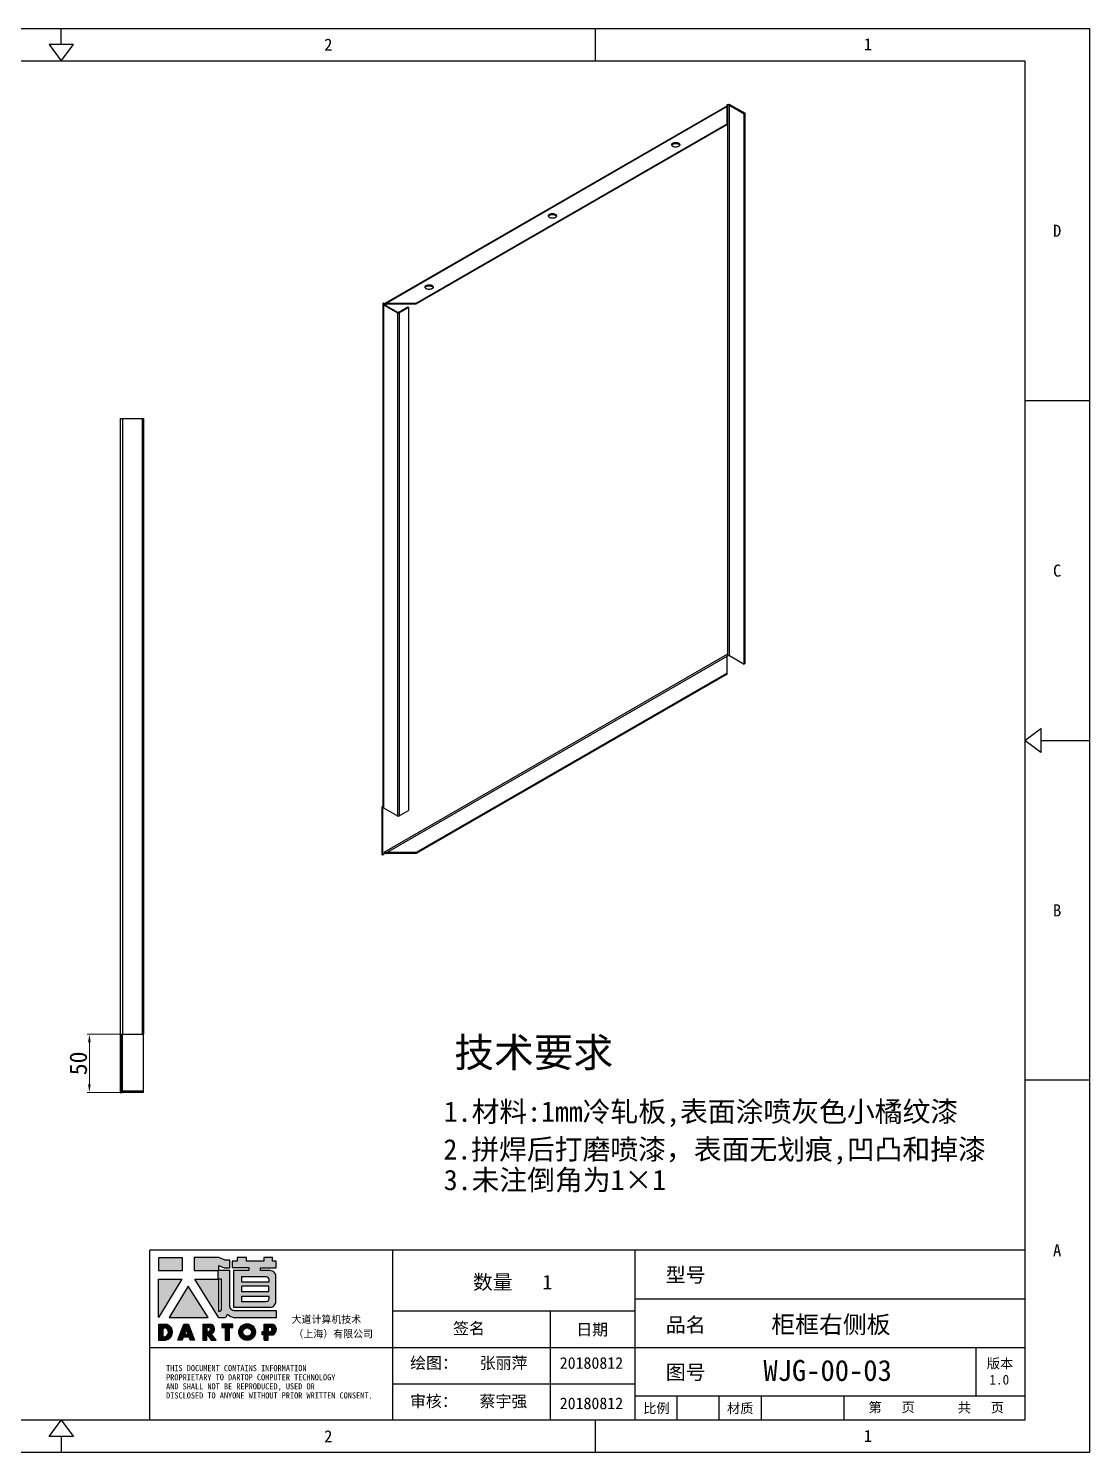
# Model space of a CAD drawing. Header units: millimetres. Extents: x 13106 to 40242, y 18888 to 28426.
# Drawn here: x 31111 to 32023, y 25378 to 26603 of the extents above; entities that cross this region are included whole.
import ezdxf
from ezdxf.enums import TextEntityAlignment as Align

# ---------------------------------------------------------------- set-up
doc = ezdxf.new("R2010")
doc.units = ezdxf.units.MM
doc.header["$PDSIZE"] = -1
for name, color, linetype in [('02___PRT_ALL_AXES', 7, 'Continuous'), ('4', 7, 'Continuous'), ('print', 30, 'Continuous')]:
    doc.layers.add(name, color=color, linetype=linetype)
doc.layers.add('dim', color=2, linetype='Continuous', lineweight=9)
doc.styles.add('Dartop', font='')
doc.styles.add('hzHT', font='simhei.ttf')
doc.styles.get('Dartop').set_extended_font_data('FangSong_GB2312')
doc.dimstyles.new('3', dxfattribs={"dimtxt": 15, "dimasz": 7, "dimexe": 2, "dimexo": 3, "dimgap": 2, "dimtad": 1, "dimzin": 9, "dimdsep": 46, "dimtxsty": 'Standard', "dimcen": 1, "dimadec": 1, "dimazin": 2, "dimtfac": 0.5, "dimtmove": 0, "dimatfit": 3, "dimfxl": 0, "dimtolj": 1, "dimlwd": 9, "dimlwe": 9, "dimarcsym": 0})

# ---------------------------------------------------------------- blocks, each defined once
blk = doc.blocks.new('*D86')
at = {"layer": 'Defpoints', "color": 0, "lineweight": 9, "transparency": 16777216}
for p in [(31200, 25737.4), (31163, 25687.4), (31200.5, 25687.4)]:
    blk.add_point(p, dxfattribs=at)
at = {"layer": 'dim', "color": 0, "lineweight": 9, "transparency": 16777216}
for p, q in [((31197, 25737.4), (31161, 25737.4)), ((31163, 25730.4), (31163, 25694.4)), ((31197.5, 25687.4), (31161, 25687.4))]:
    blk.add_line(p, q, dxfattribs=at)
for points in [[(31161.8, 25730.4), (31164.1, 25730.4), (31163, 25737.4)], [(31161.8, 25694.4), (31164.1, 25694.4), (31163, 25687.4)]]:
    blk.add_solid(points, dxfattribs=at)
at = {"layer": 'dim', "color": 0, "lineweight": 9, "transparency": 16777216, "insert": (31153.5, 25712.4), "char_height": 15, "attachment_point": 5, "rotation": 90}
blk.add_mtext('\\A1;50', dxfattribs=at)
blk = doc.blocks.new('dadao')
for p, q in [((48, 19.2), (44.9, 10.4)), ((44.9, 10.4), (51.2, 10.4)), ((51.2, 10.4), (48, 19.2))]:
    blk.add_line(p, q)
for points in [[(41.8, 121.6), (41.8, 143.7), (-0.4, 143.7), (-0.4, 121.6), (41.8, 121.6)], [(104.8, 122), (104.8, 130.3), (114.1, 126.3), (124.2, 126.3), (124.2, 139.6), (115.9, 139.6), (105.1, 143.9), (61.5, 143.9)], [(61.7, 144), (61.7, 121.3), (103.9, 121.3)], [(113.4, 38.7), (105.1, 38.7), (63, 106.5), (103.9, 106.5), (103.9, 120.9), (103.9, 121.3)], [(109.7, 53.6), (109.7, 106.2), (104.3, 106.2), (104.3, 50.4), (106.6, 50.4)], [(144.6, 94.4), (144.6, 84.8), (192, 84.8), (192, 94.1), (144.9, 94.1)], [(0, 28), (0, 0), (11.8, 0)], [(0.1, 28), (14, 28)], [(76.8, 28.2), (76.8, 0), (84.1, 0), (84.1, 11.1), (91.6, -0.1), (100.3, -0.1), (91.7, 11.1)], [(76.8, 28.2), (90.6, 28.2)], [(120.2, 45), (119.5, 45), (119.5, 44.6)], [(183.7, 0), (183.7, 9.6), (180.6, 9.6), (180.6, 14.9), (183.8, 14.9), (183.8, 28.1), (196.1, 28.1), (196.5, 28.1)], [(7.1, 21.8), (7.1, 6.1), (12, 6.1)], [(7.1, 21.8), (11.4, 21.8)], [(84, 22.7), (84, 15.3), (87.2, 15.3)], [(84, 22.7), (87.3, 22.7)], [(183.7, 0), (190.9, 0), (190.9, 9.6), (198.8, 9.6)], [(194.9, 22.3), (190.8, 22.3), (190.8, 15), (194.4, 15)]]:
    blk.add_lwpolyline(points)
blk.add_lwpolyline([(137.1, 144.2), (137.1, 137.9), (128.3, 137.9), (128.3, 126.5), (157.3, 126.5), (157.3, 121.5), (130.3, 121.5), (130.3, 57.5), (194.4, 57.5, 0.414214), (204.4, 67.5), (204.4, 111.3, 0.414214), (194.4, 121.3), (177.5, 121.3), (177.5, 126.3), (204.7, 126.3), (204.7, 137.7), (198.2, 137.7), (198.2, 143.9), (183.3, 143.9), (183.3, 138), (153, 138), (153, 144.2), (137.1, 144.2)], format="xyb", close=True)
for points in [[(-0.3, 106.2), (40.4, 106.2), (-0.3, 39.7), (-0.3, 106.2)], [(51.7, 94.1), (18.4, 39.3), (86.2, 39.3)], [(43.8, 28.2), (51.8, 28.2), (62.6, -0.1), (55, -0.1), (53.2, 5), (42.9, 5), (41.1, 0), (33.6, 0)], [(110, 28.1), (110, 21.9), (116, 21.9), (116, -0.1), (123.2, -0.1), (123.2, 22), (129.2, 22), (129.2, 28.1), (110, 28.1)]]:
    blk.add_lwpolyline(points, close=True)
for points in [[(104.8, 122), (123.4, 122), (123.4, 60, 0.414214), (131.4, 52), (204.8, 52), (204.8, 39.1), (131.7, 39.1)], [(144.3, 110.8), (144.3, 101.8), (192.3, 101.8), (192.3, 105.5, 0.414214), (187.3, 110.5), (144.3, 110.5)], [(144.6, 77), (144.6, 67.5), (187.6, 67.5, 0.414214), (192.6, 72.5), (192.6, 76.4), (144.6, 76.4)]]:
    blk.add_lwpolyline(points, format="xyb")
for radius in [14.5, 7.44]:
    blk.add_circle((154.2, 14.2), radius)
for centre, radius, start, end in [((99.2, 60.7), 12.6, 305.6399, 325.969), ((9.6, 14.2), 14.4, 278.6604, 72.3203), ((88.6, 19.4), 8.95, 290.6073, 77.2124), ((111.6, 46.7), 8.19, 282.9811, 347.6627), ((136, 61.7), 22.9, 226.7358, 259.3209), ((195.7, 18.6), 9.51, 288.8959, 85.2442), ((8.5, 13.9), 8.49, 294.2143, 69.7177), ((86.4, 19), 3.8, 282.527, 76.7196), ((193.7, 18.7), 3.8, 280.9891, 72.5513)]:
    blk.add_arc(centre, radius, start, end)

msp = doc.modelspace()

# ---------------------------------------------------------------- hatches: boundary and pattern name
for points in [[(31243.186, 25545.139), (31222.357, 25545.139), (31222.357, 25534.257), (31243.186, 25534.257)], [(31242.515, 25526.643), (31222.412, 25526.643), (31222.412, 25493.82)], [(31248.088, 25520.686), (31231.655, 25493.601), (31265.117, 25493.601)], [(31286.364, 25488.06), (31276.854, 25488.06), (31276.854, 25485.043), (31279.821, 25485.043), (31279.821, 25474.171), (31283.374, 25474.171), (31283.374, 25485.05), (31286.364, 25485.05)]]:
    msp.add_hatch(color=0).paths.add_polyline_path(points)
h = msp.add_hatch(color=0)
h.paths.add_polyline_path([(31274.313, 25538.525), (31278.91, 25536.54), (31283.88, 25536.54), (31283.88, 25543.117), (31279.78, 25543.117), (31274.438, 25545.227), (31253.028, 25545.227), (31253.028, 25534.103), (31273.859, 25534.103), (31273.859, 25533.878), (31273.859, 25526.767), (31253.659, 25526.767), (31274.436, 25493.33), (31278.55, 25493.33, 0.27937482), (31281.554, 25496.25), (31281.554, 25496.404), (31281.917, 25496.404, 0.14314537), (31287.581, 25493.522), (31323.685, 25493.522), (31323.685, 25499.863), (31287.427, 25499.863, -0.41421356), (31283.478, 25503.813), (31283.478, 25534.454), (31274.313, 25534.454)])
h.paths.add_polyline_path([(31274.069, 25526.625), (31276.716, 25526.625), (31276.716, 25500.672, -0.08893574), (31275.182, 25499.095), (31274.06, 25499.095)], flags=16)
h = msp.add_hatch(color=0)
h.paths.add_polyline_path([(31323.623, 25542.197), (31320.411, 25542.197), (31320.411, 25545.252), (31313.068, 25545.252), (31313.068, 25542.349), (31298.078, 25542.349), (31298.078, 25545.405), (31290.227, 25545.405), (31290.227, 25542.293), (31285.889, 25542.293), (31285.889, 25536.659), (31300.204, 25536.659), (31300.204, 25534.168), (31286.865, 25534.168), (31286.865, 25502.622), (31318.533, 25502.622, 0.41421356), (31323.47, 25507.558), (31323.47, 25529.162, 0.41421356), (31318.533, 25534.098), (31310.162, 25534.098), (31310.162, 25536.543), (31323.623, 25536.543)])
h.paths.add_polyline_path([(31315.036, 25528.75, -0.41421356), (31317.504, 25526.282), (31317.504, 25524.472), (31293.794, 25524.472), (31293.794, 25528.75)], flags=16)
h.paths.add_polyline_path([(31317.351, 25520.652), (31317.351, 25516.068), (31293.948, 25516.068), (31293.948, 25520.652)], flags=16)
h.paths.add_polyline_path([(31317.657, 25511.942), (31317.657, 25509.979, -0.41421356), (31315.189, 25507.511), (31293.948, 25507.511), (31293.948, 25511.942)], flags=16)
h = msp.add_hatch(color=0)
h.paths.add_polyline_path([(31229.457, 25488.01), (31222.56, 25488.01), (31222.56, 25474.212), (31228.369, 25474.212, 0.79301591)])
h.paths.add_polyline_path([(31228.471, 25477.234), (31226.059, 25477.234), (31226.059, 25484.988), (31228.205, 25484.988, -0.67136089)], flags=16)
h = msp.add_hatch(color=0)
h.paths.add_polyline_path([(31248.14, 25488.124), (31244.204, 25488.124), (31239.142, 25474.197), (31242.871, 25474.197), (31243.748, 25476.665), (31248.799, 25476.665), (31249.695, 25474.167), (31253.453, 25474.167)])
h.paths.add_polyline_path([(31247.833, 25479.325), (31244.704, 25479.325), (31246.24, 25483.702)], flags=16)
h = msp.add_hatch(color=0)
h.paths.add_polyline_path([(31267.271, 25488.114), (31260.488, 25488.114), (31260.488, 25474.189), (31264.072, 25474.189), (31264.072, 25479.71), (31267.756, 25474.14), (31272.088, 25474.14), (31267.848, 25479.675, 0.74405494)])
h.paths.add_polyline_path([(31264.039, 25481.771), (31264.039, 25485.427), (31265.642, 25485.427, -0.79680897), (31265.618, 25481.771)], flags=16)
h = msp.add_hatch(color=0)
h.paths.add_polyline_path([(31291.534, 25481.202, 1), (31305.832, 25481.202, 1)])
h.paths.add_polyline_path([(31302.356, 25481.202, -1), (31295.01, 25481.202, -1)], flags=16)
h = msp.add_hatch(color=0)
h.paths.add_polyline_path([(31319.546, 25488.081), (31319.341, 25488.081), (31313.294, 25488.081), (31313.294, 25481.582), (31311.69, 25481.582), (31311.69, 25478.945), (31313.268, 25478.945), (31313.268, 25474.214), (31316.798, 25474.214), (31316.798, 25478.963), (31320.677, 25478.963, 0.81230381)])
h.paths.add_polyline_path([(31316.746, 25481.6), (31316.746, 25485.235), (31318.755, 25485.235, -0.77821343), (31318.55, 25481.6)], flags=16)

# ---------------------------------------------------------------- linework, layer by layer
at = {"color": 0}
for p, q in [((31138.734, 26588.911), (31138.734, 26602.834)), ((31598.212, 26574.987), (31598.212, 26602.834)), ((30309.879, 26574.987), (31967.59, 26574.987)), ((31967.59, 26574.987), (31967.59, 25405.409)), ((32023.284, 26282.593), (31967.59, 26282.593)), ((31981.513, 25990.198), (32023.284, 25990.198)), ((32023.284, 25697.804), (31967.59, 25697.804)), ((31967.59, 25551.606), (31214.873, 25551.606)), ((31214.873, 25405.409), (31214.873, 25551.606)), ((31423.726, 25551.606), (31423.726, 25405.409)), ((31632.58, 25405.409), (31632.58, 25551.606)), ((31423.726, 25499.393), (31632.58, 25499.393)), ((31559.481, 25499.393), (31559.481, 25405.409)), ((31632.58, 25509.836), (31967.59, 25509.836)), ((31214.873, 25468.065), (31423.726, 25468.065)), ((31423.726, 25468.065), (31967.59, 25468.065)), ((31925.819, 25426.294), (31925.819, 25468.065)), ((31423.726, 25436.737), (31632.58, 25436.737)), ((31632.58, 25426.294), (31967.59, 25426.294)), ((31668.679, 25405.409), (31668.679, 25426.294)), ((31704.779, 25405.409), (31704.779, 25426.294)), ((31741.175, 25405.409), (31741.175, 25426.294)), ((31812.099, 25405.409), (31812.099, 25426.294)), ((31967.59, 25405.409), (30309.879, 25405.409)), ((31598.212, 25377.562), (31598.212, 25405.409)), ((31138.734, 25391.485), (31138.734, 25377.562))]:
    msp.add_line(p, q, dxfattribs=at)
at = {"color": 3, "linetype": 'Continuous'}
for p, q in [((31711.176, 26536.112), (31417.021, 26366.283)), ((31711.469, 26535.605), (31418.728, 26366.592)), ((31711.469, 26535.706), (31711.469, 26537.238)), ((31711.469, 26520.908), (31711.469, 26535.605)), ((31714.298, 26537.238), (31727.026, 26529.889)), ((31727.026, 26056.318), (31727.026, 26529.889)), ((31444.184, 26366.592), (31711.469, 26520.908)), ((31415.314, 26365.775), (31415.314, 25933.029)), ((31415.9, 26364.959), (31415.9, 25932.212)), ((31415.9, 26364.959), (31427.903, 26358.029)), ((31418.728, 26366.592), (31444.184, 26366.592)), ((31427.903, 26358.029), (31427.903, 25925.283)), ((31429.353, 26358.029), (31437.608, 26362.795)), ((31429.353, 26358.029), (31429.353, 25925.283)), ((31437.608, 26362.795), (31437.608, 25930.049)), ((31189.527, 26267.385), (31189.527, 25687.385)), ((31189.527, 26267.385), (31209.527, 26267.385)), ((31191.527, 26267.385), (31191.527, 25737.385)), ((31208.502, 26267.385), (31208.502, 25737.385)), ((31209.527, 26267.385), (31209.527, 25737.385)), ((31711.469, 26047.337), (31444.184, 25893.02)), ((31415.314, 25933.507), (31414.486, 25933.029)), ((31414.486, 25933.029), (31414.486, 25892.204)), ((31415.9, 25932.212), (31427.903, 25925.283)), ((31429.353, 25925.283), (31437.608, 25930.049)), ((31444.184, 25893.02), (31418.728, 25893.02)), ((31190.527, 25737.385), (31209.527, 25737.385)), ((31209.527, 25687.385), (31191.527, 25687.385))]:
    msp.add_line(p, q, dxfattribs=at)
at = {"color": 7, "linetype": 'Continuous'}
for p, q in [((31711.469, 26537.238), (31712.176, 26536.83)), ((31712.176, 26535.197), (31711.469, 26534.788)), ((31711.983, 26535.308), (31711.948, 26535.329)), ((31711.983, 26535.308), (31712.176, 26535.197)), ((31712.176, 26063.258), (31712.176, 26536.83)), ((31714.298, 26537.238), (31713.591, 26536.83)), ((31713.591, 26063.258), (31713.591, 26536.83)), ((31713.591, 26536.83), (31726.319, 26529.481)), ((31727.026, 26529.889), (31726.319, 26529.481)), ((31726.319, 26055.91), (31726.319, 26529.481)), ((31444.184, 26365.775), (31711.469, 26520.092)), ((31711.469, 26520.908), (31711.469, 26520.092)), ((31415.9, 26366.592), (31416.607, 26366.183)), ((31415.9, 26364.959), (31416.607, 26365.367)), ((31416.607, 26366.183), (31416.607, 26365.367)), ((31416.607, 26365.367), (31428.61, 26358.437)), ((31418.728, 26365.775), (31417.314, 26364.959)), ((31418.604, 26366.605), (31418.642, 26365.768)), ((31418.728, 26366.592), (31418.728, 26365.775)), ((31418.728, 26365.775), (31444.184, 26365.775)), ((31427.903, 26358.029), (31428.61, 26358.437)), ((31428.646, 26358.437), (31436.901, 26363.203)), ((31429.353, 26358.029), (31428.646, 26358.437)), ((31437.608, 26362.795), (31436.901, 26363.203)), ((31444.184, 26366.592), (31444.184, 26365.775)), ((31416.607, 25894.245), (31712.176, 26064.891)), ((31418.728, 25893.837), (31711.469, 26062.85)), ((31711.469, 26047.337), (31711.469, 26062.85)), ((31711.508, 26063.048), (31711.48, 26062.901)), ((31711.623, 26063.578), (31712.176, 26063.258)), ((31713.591, 26063.258), (31726.319, 26055.91)), ((31727.026, 26056.318), (31726.319, 26055.91)), ((31711.469, 26048.153), (31444.184, 25893.837)), ((31414.486, 25933.029), (31415.193, 25932.621)), ((31415.39, 25932.734), (31415.193, 25932.621)), ((31415.193, 25932.621), (31415.193, 25891.796)), ((31414.486, 25892.204), (31415.193, 25891.796)), ((31415.193, 25891.796), (31416.607, 25892.612)), ((31416.607, 25894.245), (31416.798, 25894.18)), ((31416.607, 25894.245), (31416.607, 25892.612)), ((31418.604, 25893.039), (31418.642, 25893.832)), ((31444.184, 25893.837), (31418.728, 25893.837)), ((31418.728, 25893.02), (31418.728, 25893.837)), ((31444.184, 25893.02), (31444.184, 25893.837)), ((31189.527, 25737.385), (31190.527, 25737.385)), ((31190.527, 25737.385), (31190.527, 25687.385)), ((31191.527, 25687.385), (31191.527, 25737.385)), ((31209.527, 25687.385), (31209.527, 25737.385)), ((31189.527, 25687.385), (31191.332, 25687.385)), ((31191.419, 25687.388), (31191.473, 25688.386)), ((31209.527, 25688.385), (31191.527, 25688.385))]:
    msp.add_line(p, q, dxfattribs=at)
at = {"color": 0}
for points in [[(31138.734, 26574.987), (31149.177, 26588.911), (31128.292, 26588.911), (31138.734, 26574.987)], [(31967.59, 25990.198), (31981.513, 26000.641), (31981.513, 25979.755), (31967.59, 25990.198)], [(31138.734, 25405.409), (31149.177, 25391.485), (31128.292, 25391.485), (31138.734, 25405.409)]]:
    msp.add_lwpolyline(points, close=True, dxfattribs=at)
at = {"color": 7, "linetype": 'Continuous'}
for points in [[(31711.58, 26535.599), (31711.448, 26535.726), (31711.386, 26535.796)], [(31711.948, 26535.329), (31711.748, 26535.463), (31711.58, 26535.599)]]:
    msp.add_lwpolyline(points, dxfattribs=at)
at = {"color": 3, "linetype": 'Continuous'}
for centre, radius, start, end in [((31708.335, 26534.4), 3.357, 21.02696, 22.301082), ((31418.273, 26364.135), 2.487, 131.212355, 132.127537), ((31418.262, 26364.148), 2.469, 129.282772, 131.212897), ((31418.237, 26364.179), 2.429, 120.024701, 129.293802), ((31418.308, 26363.315), 3.303, 82.689107, 84.85734), ((31416.804, 25933.78), 1.809, 237.258615, 240.019534), ((31419.715, 25897.892), 5.01, 231.628428, 232.059888), ((31419.164, 25896.414), 3.422, 260.585835, 262.689099), ((31191.527, 25689.385), 2, 239.850395, 270)]:
    msp.add_arc(centre, radius, start, end, dxfattribs=at)
at = {"color": 7, "linetype": 'Continuous'}
for centre, radius, start, end in [((31418.851, 26363.118), 2.655, 120.051537, 131.847027), ((31418.946, 26362.633), 3.149, 93.966749, 95.542356), ((31705.01, 26064.193), 6.598, 348.255868, 348.707913), ((31418.505, 25897.056), 3.227, 272.431917, 273.96662), ((31191.527, 25689.385), 1, 180, 270)]:
    msp.add_arc(centre, radius, start, end, dxfattribs=at)
at = {"color": 3, "linetype": 'Continuous'}
for points, knots in [([(31711.176, 26536.112), (31711.183, 26536.116), (31711.211, 26536.095), (31711.243, 26536.056), (31711.295, 26535.978), (31711.329, 26535.917), (31711.348, 26535.88)], [0, 0, 0, 0, 0.08091381, 0.27167346, 0.57889441, 1, 1, 1, 1]), ([(31711.348, 26535.88), (31711.355, 26535.865), (31711.389, 26535.797), (31711.42, 26535.728), (31711.442, 26535.674)], [0, 0, 0, 0, 0.22504804, 1, 1, 1, 1]), ([(31711.469, 26537.238), (31711.67, 26537.354), (31712.137, 26537.523), (31712.884, 26537.604), (31713.63, 26537.523), (31714.097, 26537.354), (31714.298, 26537.238)], [0, 0, 0, 0, 0.23721781, 0.49999947, 0.76278142, 1, 1, 1, 1]), ([(31415.9, 26366.592), (31415.734, 26366.496), (31415.511, 26366.32), (31415.342, 26366.01), (31415.314, 26365.851), (31415.314, 26365.775)], [0, 0, 0, 0, 0.54767561, 0.78156493, 1, 1, 1, 1]), ([(31415.314, 26365.775), (31415.314, 26365.699), (31415.342, 26365.54), (31415.511, 26365.23), (31415.734, 26365.054), (31415.9, 26364.959)], [0, 0, 0, 0, 0.21843461, 0.45232375, 1, 1, 1, 1]), ([(31417.021, 26366.283), (31417.253, 26366.417), (31417.775, 26366.609), (31418.328, 26366.63), (31418.604, 26366.605)], [0, 0, 0, 0, 0.4919993, 1, 1, 1, 1]), ([(31427.903, 26358.029), (31428.118, 26357.905), (31428.628, 26357.806), (31429.138, 26357.905), (31429.353, 26358.029)], [0, 0, 0, 0, 0.50000054, 1, 1, 1, 1]), ([(31415.437, 25932.63), (31415.426, 25932.647), (31415.387, 25932.714), (31415.356, 25932.786), (31415.341, 25932.842)], [0, 0, 0, 0, 0.25839356, 1, 1, 1, 1]), ([(31415.825, 25932.258), (31415.784, 25932.284), (31415.637, 25932.388), (31415.508, 25932.52), (31415.437, 25932.63)], [0, 0, 0, 0, 0.27114373, 1, 1, 1, 1]), ([(31427.903, 25925.283), (31428.118, 25925.158), (31428.628, 25925.06), (31429.138, 25925.158), (31429.353, 25925.283)], [0, 0, 0, 0, 0.50000054, 1, 1, 1, 1]), ([(31416.635, 25893.941), (31416.771, 25893.834), (31417.365, 25893.418), (31418.059, 25893.129), (31418.604, 25893.039)], [0, 0, 0, 0, 0.23860442, 1, 1, 1, 1])]:
    msp.add_open_spline(points, degree=3, knots=knots, dxfattribs=at)
at = {"color": 7, "linetype": 'Continuous'}
for points, knots in [([(31711.532, 26535.033), (31711.527, 26535.018), (31711.507, 26534.954), (31711.491, 26534.888), (31711.48, 26534.837)], [0, 0, 0, 0, 0.22612268, 1, 1, 1, 1]), ([(31711.676, 26535.246), (31711.66, 26535.237), (31711.591, 26535.183), (31711.554, 26535.098), (31711.532, 26535.033)], [0, 0, 0, 0, 0.21416106, 1, 1, 1, 1]), ([(31711.81, 26535.278), (31711.797, 26535.278), (31711.751, 26535.276), (31711.705, 26535.263), (31711.676, 26535.246)], [0, 0, 0, 0, 0.27251961, 1, 1, 1, 1]), ([(31712.176, 26535.197), (31712.109, 26535.219), (31711.989, 26535.256), (31711.864, 26535.278), (31711.81, 26535.278)], [0, 0, 0, 0, 0.56719341, 1, 1, 1, 1]), ([(31712.176, 26536.83), (31712.386, 26536.951), (31712.884, 26537.047), (31713.381, 26536.951), (31713.591, 26536.83)], [0, 0, 0, 0, 0.49999946, 1, 1, 1, 1]), ([(31416.607, 26366.183), (31416.524, 26366.136), (31416.382, 26366.027), (31416.314, 26365.853), (31416.314, 26365.775)], [0, 0, 0, 0, 0.55075167, 1, 1, 1, 1]), ([(31416.314, 26365.775), (31416.314, 26365.697), (31416.382, 26365.524), (31416.524, 26365.415), (31416.607, 26365.367)], [0, 0, 0, 0, 0.44924763, 1, 1, 1, 1]), ([(31712.176, 26064.891), (31711.977, 26064.595), (31711.701, 26063.986), (31711.565, 26063.342), (31711.508, 26063.048)], [0, 0, 0, 0, 0.54310489, 1, 1, 1, 1]), ([(31712.176, 26063.258), (31712.386, 26063.379), (31712.884, 26063.475), (31713.381, 26063.379), (31713.591, 26063.258)], [0, 0, 0, 0, 0.49999946, 1, 1, 1, 1]), ([(31416.798, 25894.18), (31417.069, 25894.086), (31417.667, 25893.89), (31418.301, 25893.817), (31418.642, 25893.832)], [0, 0, 0, 0, 0.45671468, 1, 1, 1, 1])]:
    msp.add_open_spline(points, degree=3, knots=knots, dxfattribs=at)
for points in [[(31417.521, 26365.416), (31417.86, 26365.612), (31418.252, 26365.73), (31418.642, 26365.768)], [(31428.61, 26358.437), (31428.62, 26358.431), (31428.635, 26358.431), (31428.646, 26358.437)]]:
    msp.add_open_spline(points, degree=3, dxfattribs=at)
at = {"color": 3, "linetype": 'Continuous'}
msp.add_open_spline([(31415.341, 25932.842), (31415.323, 25932.902), (31415.314, 25932.966), (31415.314, 25933.029)], degree=3, dxfattribs=at)
at = {"layer": '02___PRT_ALL_AXES', "color": 7, "linetype": 'Continuous'}
for p, q in [((31664.871, 26504.211), (31664.871, 26503.394)), ((31558.806, 26442.974), (31558.806, 26442.158)), ((31452.74, 26381.738), (31452.74, 26380.921))]:
    msp.add_line(p, q, dxfattribs=at)
for centre, radius, start, end in [((31669.253, 26501.785), 1.634, 32.720957, 34.056251), ((31665.341, 26501.845), 1.519, 148.396701, 152.691745), ((31559.275, 26440.609), 1.519, 148.396701, 152.691745), ((31563.188, 26440.549), 1.634, 32.720957, 34.056251), ((31453.21, 26379.372), 1.519, 148.396701, 152.691745), ((31457.122, 26379.312), 1.634, 32.720957, 34.056251)]:
    msp.add_arc(centre, radius, start, end, dxfattribs=at)
at = {"layer": '02___PRT_ALL_AXES', "color": 3, "linetype": 'Continuous'}
for points, knots in [([(31663.846, 26502.782), (31663.846, 26502.915), (31663.895, 26503.193), (31664.106, 26503.58), (31664.439, 26503.93), (31664.718, 26504.122), (31664.871, 26504.211)], [0, 0, 0, 0, 0.21777137, 0.45095195, 0.71018732, 1, 1, 1, 1]), ([(31669.821, 26501.353), (31669.562, 26501.204), (31668.975, 26500.962), (31668.019, 26500.77), (31667.008, 26500.742), (31666.024, 26500.88), (31665.147, 26501.173), (31664.444, 26501.602), (31663.968, 26502.143), (31663.846, 26502.58), (31663.846, 26502.782)], [0, 0, 0, 0, 0.12881975, 0.27056364, 0.41787784, 0.56238114, 0.6961983, 0.81359238, 0.91306573, 1, 1, 1, 1]), ([(31664.871, 26504.211), (31665.13, 26504.36), (31665.717, 26504.602), (31666.673, 26504.794), (31667.684, 26504.822), (31668.668, 26504.684), (31669.545, 26504.39), (31670.248, 26503.962), (31670.724, 26503.421), (31670.846, 26502.984), (31670.846, 26502.782)], [0, 0, 0, 0, 0.12881975, 0.27056364, 0.41787784, 0.56238114, 0.6961983, 0.81359238, 0.91306573, 1, 1, 1, 1]), ([(31670.846, 26502.782), (31670.846, 26502.649), (31670.797, 26502.371), (31670.586, 26501.984), (31670.253, 26501.634), (31669.975, 26501.442), (31669.821, 26501.353)], [0, 0, 0, 0, 0.21777137, 0.45095195, 0.71018732, 1, 1, 1, 1]), ([(31557.781, 26441.545), (31557.781, 26441.679), (31557.83, 26441.956), (31558.04, 26442.344), (31558.373, 26442.694), (31558.652, 26442.885), (31558.806, 26442.974)], [0, 0, 0, 0, 0.21777137, 0.45095195, 0.71018732, 1, 1, 1, 1]), ([(31563.755, 26440.117), (31563.496, 26439.967), (31562.91, 26439.725), (31561.954, 26439.534), (31560.943, 26439.506), (31559.959, 26439.644), (31559.081, 26439.937), (31558.379, 26440.365), (31557.902, 26440.907), (31557.781, 26441.343), (31557.781, 26441.545)], [0, 0, 0, 0, 0.12881975, 0.27056364, 0.41787784, 0.56238114, 0.6961983, 0.81359238, 0.91306573, 1, 1, 1, 1]), ([(31558.806, 26442.974), (31559.065, 26443.124), (31559.651, 26443.366), (31560.607, 26443.557), (31561.619, 26443.585), (31562.602, 26443.447), (31563.48, 26443.154), (31564.182, 26442.726), (31564.659, 26442.184), (31564.78, 26441.747), (31564.781, 26441.546)], [0, 0, 0, 0, 0.12881975, 0.27056364, 0.41787784, 0.56238114, 0.6961983, 0.81359238, 0.91306573, 1, 1, 1, 1]), ([(31564.781, 26441.546), (31564.781, 26441.412), (31564.731, 26441.134), (31564.521, 26440.747), (31564.188, 26440.397), (31563.909, 26440.205), (31563.755, 26440.117)], [0, 0, 0, 0, 0.21777137, 0.45095195, 0.71018732, 1, 1, 1, 1]), ([(31451.715, 26380.309), (31451.715, 26380.442), (31451.764, 26380.72), (31451.975, 26381.107), (31452.308, 26381.457), (31452.586, 26381.649), (31452.74, 26381.738)], [0, 0, 0, 0, 0.21777137, 0.45095195, 0.71018732, 1, 1, 1, 1]), ([(31457.69, 26378.88), (31457.431, 26378.73), (31456.844, 26378.488), (31455.888, 26378.297), (31454.877, 26378.269), (31453.893, 26378.407), (31453.016, 26378.7), (31452.313, 26379.128), (31451.837, 26379.67), (31451.715, 26380.107), (31451.715, 26380.309)], [0, 0, 0, 0, 0.12881975, 0.27056364, 0.41787784, 0.56238114, 0.6961983, 0.81359238, 0.91306573, 1, 1, 1, 1]), ([(31452.74, 26381.738), (31452.999, 26381.887), (31453.586, 26382.129), (31454.542, 26382.32), (31455.553, 26382.348), (31456.537, 26382.21), (31457.414, 26381.917), (31458.117, 26381.489), (31458.593, 26380.948), (31458.715, 26380.511), (31458.715, 26380.309)], [0, 0, 0, 0, 0.12881975, 0.27056364, 0.41787784, 0.56238114, 0.6961983, 0.81359238, 0.91306573, 1, 1, 1, 1]), ([(31458.715, 26380.309), (31458.715, 26380.176), (31458.666, 26379.898), (31458.455, 26379.511), (31458.122, 26379.16), (31457.843, 26378.969), (31457.69, 26378.88)], [0, 0, 0, 0, 0.21777137, 0.45095195, 0.71018732, 1, 1, 1, 1])]:
    msp.add_open_spline(points, degree=3, knots=knots, dxfattribs=at)
at = {"layer": '02___PRT_ALL_AXES', "color": 7, "linetype": 'Continuous'}
for points, knots in [([(31664.048, 26502.641), (31664.092, 26502.714), (31664.314, 26503.017), (31664.621, 26503.25), (31664.871, 26503.394)], [0, 0, 0, 0, 0.22771833, 1, 1, 1, 1]), ([(31664.871, 26503.394), (31665.322, 26503.655), (31666.39, 26503.988), (31667.776, 26504.019), (31668.871, 26503.807), (31669.774, 26503.475), (31670.367, 26503.055), (31670.607, 26502.7)], [0, 0, 0, 0, 0.25292426, 0.53117369, 0.6664349, 0.79195082, 1, 1, 1, 1]), ([(31670.628, 26502.668), (31670.642, 26502.646), (31670.696, 26502.557), (31670.741, 26502.462), (31670.768, 26502.389)], [0, 0, 0, 0, 0.25662766, 1, 1, 1, 1]), ([(31557.982, 26441.405), (31558.027, 26441.477), (31558.249, 26441.78), (31558.555, 26442.013), (31558.806, 26442.158)], [0, 0, 0, 0, 0.22771833, 1, 1, 1, 1]), ([(31558.806, 26442.158), (31559.256, 26442.418), (31560.324, 26442.752), (31561.711, 26442.782), (31562.805, 26442.57), (31563.709, 26442.239), (31564.301, 26441.818), (31564.541, 26441.463)], [0, 0, 0, 0, 0.25292426, 0.53117369, 0.6664349, 0.79195082, 1, 1, 1, 1]), ([(31564.562, 26441.432), (31564.577, 26441.409), (31564.631, 26441.32), (31564.676, 26441.225), (31564.703, 26441.152)], [0, 0, 0, 0, 0.25662766, 1, 1, 1, 1]), ([(31451.916, 26380.168), (31451.961, 26380.241), (31452.183, 26380.544), (31452.49, 26380.777), (31452.74, 26380.921)], [0, 0, 0, 0, 0.22771833, 1, 1, 1, 1]), ([(31452.74, 26380.921), (31453.191, 26381.181), (31454.259, 26381.515), (31455.645, 26381.546), (31456.74, 26381.333), (31457.643, 26381.002), (31458.236, 26380.581), (31458.475, 26380.227)], [0, 0, 0, 0, 0.25292426, 0.53117369, 0.6664349, 0.79195082, 1, 1, 1, 1]), ([(31458.496, 26380.195), (31458.511, 26380.172), (31458.565, 26380.083), (31458.61, 26379.988), (31458.637, 26379.916)], [0, 0, 0, 0, 0.25662766, 1, 1, 1, 1])]:
    msp.add_open_spline(points, degree=3, knots=knots, dxfattribs=at)
for points in [[(31663.913, 26502.36), (31663.935, 26502.422), (31663.961, 26502.483), (31663.992, 26502.542)], [(31557.848, 26441.123), (31557.869, 26441.186), (31557.896, 26441.247), (31557.926, 26441.305)], [(31451.782, 26379.887), (31451.804, 26379.949), (31451.83, 26380.01), (31451.86, 26380.069)]]:
    msp.add_open_spline(points, degree=3, dxfattribs=at)
at = {"layer": 'print'}
msp.add_lwpolyline([(30254.185, 26602.834), (32023.284, 26602.834), (32023.284, 25377.562), (30254.185, 25377.562)], close=True, dxfattribs=at)

# ---------------------------------------------------------------- block references
at = {"color": 0, "xscale": 0.4936531771232358, "yscale": 0.4936531771608504, "zscale": 0.4936531771654331}
msp.add_blockref('dadao', (31222.56, 25474.212), dxfattribs=at)

# ---------------------------------------------------------------- texts
at = {"color": 0}
for s, height, style, p in [('2', 10.443, 'Dartop', (31368.473, 26588.911)), ('1', 10.443, 'Dartop', (31832.71, 26589.242)), ('D', 10.443, 'Dartop', (31995.437, 26428.79)), ('C', 10.443, 'Dartop', (31995.437, 26136.395)), ('B', 10.443, 'Dartop', (31995.437, 25844.001)), ('A', 10.443, 'Dartop', (31995.437, 25551.606)), ('型号', 12.5312, 'hzHT', (31675.922, 25530.356)), ('数量   1', 12.5312, 'hzHT', (31527.03, 25524.222)), ('签名', 10.025, 'hzHT', (31489.503, 25484.409)), ('日期', 10.025, 'hzHT', (31595.507, 25483.381)), ('品名', 12.5312, 'hzHT', (31675.922, 25487.469)), ('柜框右侧板', 15.0374, 'hzHT', (31800.85, 25487.705)), ('图号', 12.5312, 'hzHT', (31675.922, 25446.636)), ('WJG-00-03', 18.0449, 'hzHT', (31798.01, 25448.178)), ('版本', 8.3541, 'hzHT', (31946.302, 25454.203)), ('1.0', 8.3541, 'hzHT', (31945.674, 25440.249)), ('比例', 8.3541, 'hzHT', (31650.715, 25415.634)), ('材质', 8.3541, 'hzHT', (31722.786, 25415.634)), ('第   页', 8.3541, 'hzHT', (31853.07, 25416.501)), ('共   页', 8.3541, 'hzHT', (31929.81, 25416.196)), ('2', 10.443, 'Dartop', (31368.473, 25391.485)), ('1', 10.443, 'Dartop', (31832.71, 25391.817))]:
    msp.add_text(s, height=height, dxfattribs=dict(at, style=style)).set_placement(p, align=Align.MIDDLE_CENTER)
at = {"color": 0, "style": 'hzHT'}
msp.add_text('技术要求', height=25.0624, dxfattribs=at).set_placement((31545.216, 25734.308), align=Align.TOP_CENTER)
for s, height, p in [('1.材料:1mm冷轧板,表面涂喷灰色小橘纹漆 ', 17.54367, (31467.839, 25679.676)), ('2.拼焊后打磨喷漆，表面无划痕,凹凸和掉漆', 17.54367, (31467.576, 25647.213)), ('3.未注倒角为1×1', 17.5437, (31467.839, 25620.876))]:
    msp.add_text(s, height=height, dxfattribs=at).set_placement(p, align=Align.TOP_LEFT)
for s, height, p in [('THIS DOCUMENT CONTAINS INFORMATION', 5.22133, (31228.969, 25447.546)), ('绘图：', 10.025, (31438.895, 25449.603)), ('张丽萍', 10.025, (31498.743, 25449.603)), ('20180812', 10.025, (31567.569, 25449.603)), ('AND SHALL NOT BE REPRODUCED, USED OR', 5.22133, (31228.969, 25431.882)), ('PROPRIETARY TO DARTOP COMPUTER TECHNOLOGY', 5.22133, (31228.969, 25439.714)), ('DISCLOSED TO ANYONE WITHOUT PRIOR WRITTEN CONSENT.', 5.22133, (31228.969, 25424.05)), ('审核：', 10.025, (31438.77, 25416.705)), ('蔡宇强', 10.025, (31498.619, 25416.705)), ('20180812', 10.025, (31567.569, 25414.871))]:
    msp.add_text(s, height=height, dxfattribs=at).set_placement(p)
at = {"layer": '4', "color": 0, "style": 'hzHT'}
for s, p in [('大道计算机技术', (31336.961, 25489.017)), ('（上海）有限公司', (31338.537, 25476.53))]:
    msp.add_text(s, height=6.2656, dxfattribs=at).set_placement(p)

# ---------------------------------------------------------------- dimensions: what is measured, and where the dimension line sits
at = {"layer": 'dim', "lineweight": 9}
dim = msp.add_linear_dim(base=(31162.961, 25687.385), p1=(31200.027, 25737.385), p2=(31200.527, 25687.385), angle=90, dimstyle='3', dxfattribs=at)
dim.commit()
dim.dimension.update_dxf_attribs({"geometry": '*D86', "text_midpoint": (31153.461, 25712.385)})

doc.saveas('drawing.dxf')
